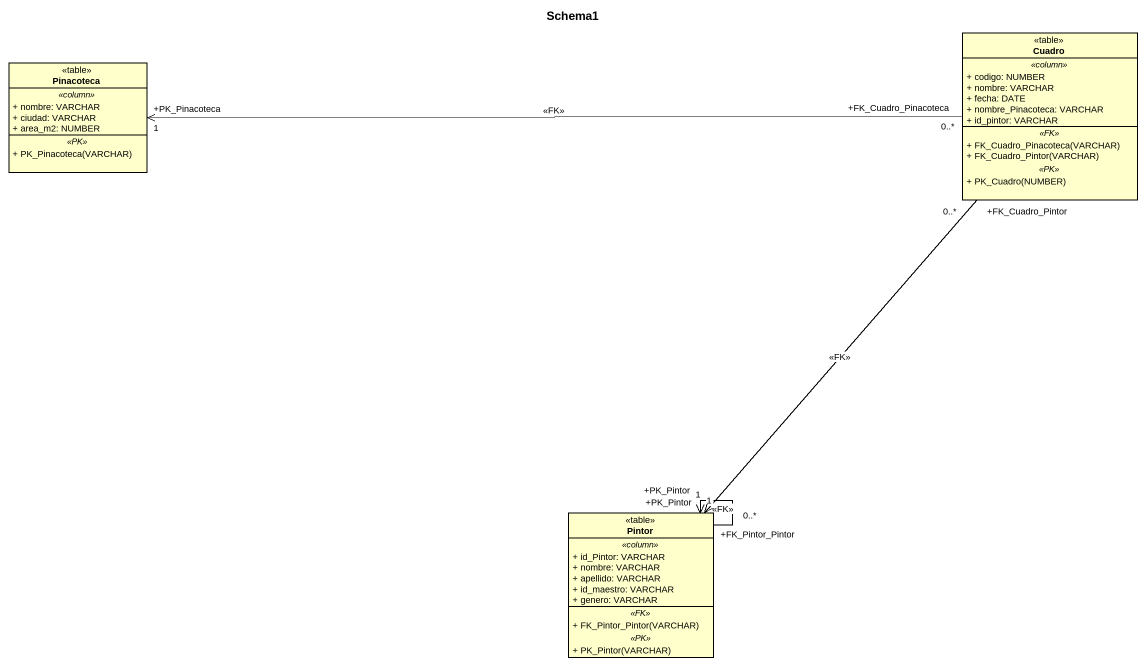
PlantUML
@startuml
title Schema1
hide circle
hide empty members
skinparam classAttributeIconSize 0
class Pinacoteca <<table>> {
  .. <<column>> ..
  + nombre: VARCHAR
  + ciudad: VARCHAR
  + area_m2: NUMBER
  .. <<PK>> ..
  + PK_Pinacoteca(VARCHAR)
}
class Cuadro <<table>> {
  .. <<column>> ..
  + codigo: NUMBER
  + nombre: VARCHAR
  + fecha: DATE
  + nombre_Pinacoteca: VARCHAR
  + id_pintor: VARCHAR
  .. <<FK>> ..
  + FK_Cuadro_Pinacoteca(VARCHAR)
  + FK_Cuadro_Pintor(VARCHAR)
  .. <<PK>> ..
  + PK_Cuadro(NUMBER)
}
class Pintor <<table>> {
  .. <<column>> ..
  + id_Pintor: VARCHAR
  + nombre: VARCHAR
  + apellido: VARCHAR
  + id_maestro: VARCHAR
  + genero: VARCHAR
  .. <<FK>> ..
  + FK_Pintor_Pintor(VARCHAR)
  .. <<PK>> ..
  + PK_Pintor(VARCHAR)
}
Cuadro "+FK_Cuadro_Pinacoteca\n0..*" -left-> "+PK_Pinacoteca\n1" Pinacoteca : <<FK>>
Cuadro "+FK_Cuadro_Pintor\n0..*" --> "+PK_Pintor\n1" Pintor : <<FK>>
Pintor "+FK_Pintor_Pintor\n0..*" --> "+PK_Pintor\n1" Pintor : <<FK>>
@enduml
